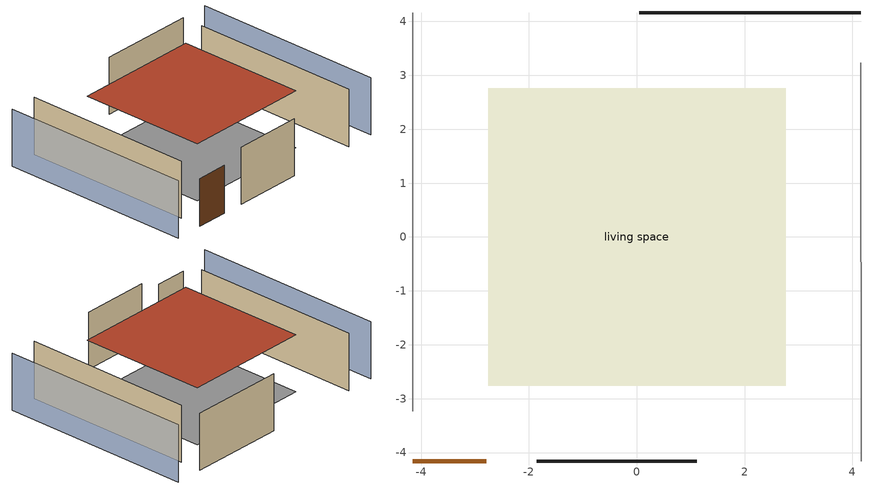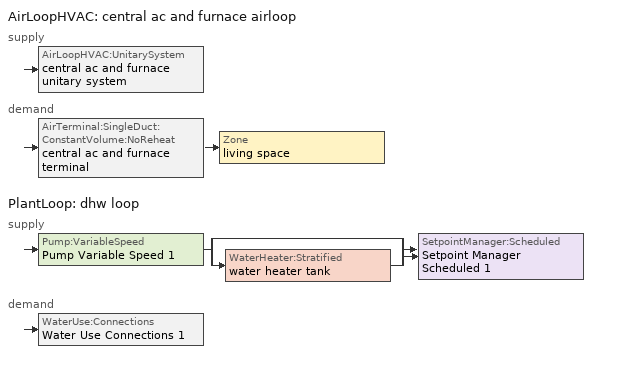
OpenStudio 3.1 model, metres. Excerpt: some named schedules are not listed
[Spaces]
living space
 floor adiabatic (Surface_1 construction): -2.76,-2.76 -2.76,2.76 2.76,2.76 2.76,-2.76 z0
 wall outside (Surface_3 construction): 4.16,4.16 0.05,4.16 z0:2.44
 wall outside (Surface_5 construction): -1.86,-4.16 1.11,-4.16 z0:2.44
 wall outside (AdiabaticWallConstruction): -4.16,-4.16 -2.79,-4.16 z0:2.03
 wall adiabatic (Surface_2 construction): -4.16,4.16 -4.16,-3.23 z0:2.44
 wall adiabatic (Surface_4 construction): 4.16,-4.16 4.16,3.23 z0:2.44
 door (Door): -4.16,-4.16 -2.79,-4.16 z0:2.03
 roof outside (Surface_6 construction): -2.76,2.76 -2.76,-2.76 2.76,-2.76 2.76,2.76 z2.44
shading: -5.38,4.16 -5.38,-4.16 / 5.38,-4.16 5.38,4.16 z0:2.44
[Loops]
AirLoopHVAC 'central ac and furnace airloop'
 supply: AirLoopHVAC:UnitarySystem 'central ac and furnace unitary system'
 demand: AirTerminal:SingleDuct:ConstantVolume:NoReheat 'central ac and furnace terminal' > Zone 'living space'
PlantLoop 'dhw loop'
 supply: Pump:VariableSpeed 'Pump Variable Speed 1' > split
  | bypass
  | WaterHeater:Stratified 'water heater tank'
  join > SetpointManager:Scheduled 'Setpoint Manager Scheduled 1'
 demand: WaterUse:Connections 'Water Use Connections 1'
[Site]
Jack Northrop Fld H_CA_USA: Latitude {deg}=33.92; Longitude {deg}=-118.33; Time Zone {hr}=-8; Elevation {m}=21; Terrain=Suburbs
[ClimateZones]
Climate Zone Institution Name 1=Building America; Climate Zone Document Year 1=0; Climate Zone Value 1=Hot-Dry
[Site:GroundTemperature:Shallow]
15.6849, 15.1465, 15.1033, 15.3589, 16.3846, 17.4055, 18.2906, 18.8513, 18.8989, 18.4429, 17.5804, 16.5908
[Site:GroundTemperature:Deep]
16.823, 16.823, 16.823, 16.823, 16.823, 16.823, 16.823, 16.823, 16.823, 16.823, 16.823, 16.823
[Site:WaterMainsTemperature]
Calculation Method=Schedule; Temperature Schedule=mains temperature schedule
[Building]
Building 1
[Material] Roughness=Rough
Name | Thickness {m} | Conductivity {W/m-K} | Density {kg/m3} | Specific Heat {J/kg-K} | Thermal Absorptance | Solar Absorptance | Visible Absorptance
asphalt or fiberglass shingles | 0.009525 | 0.162714 | 1121.4 | 1465.45 | 0.91 | 0.92 | 0.92
RoofRigidIns | 0.025908 | 0.029427 | 32.04 | 1214.23
RoofSheathing | 0.01905 | 0.115458 | 512.64 | 1214.23
RoofStudAndCavity | 0.2032 | 0.71298 | 78.34581 | 1123.46
Drywall 0.5 in. | 0.0127 | 0.160291 | 801 | 837.4 | 0.9 | 0.5 | 0.1
WallSheathing | 0.0127 | 0.115458 | 512.64 | 1214.23
WallStudAndCavity | 0.1397 | 0.393673 | 139.0536 | 1170.24
wood siding | 0.0254 | 0.102417 | 544.68 | 1172.36 | 0.9 | 0.7 | 0.7
WallStudAndCavity 1 | 0.1397 | 1.23985 | 139.0536 | 1170.24
FloorStudAndCavity | 0.0889 | 1.94183 | 50.32683 | 1063.81
DoorMaterial | 0.04445 | 0.0612267 | 512.64 | 1214.23
wood siding 1 | 0.0254 | 0.102417 | 544.68 | 1172.36 | 0.9 | 0.75 | 0.75
WallRigidIns | 0.512978 | 0.029427 | 32.04 | 1214.23
WallStudAndCavity 2 | 0.0889 | 0.380278 | 52.3479 | 1209.89
WallStudAndCavity 3 | 0.0889 | 0.391764 | 83.0341 | 1211.67
furniture material living space | 0.06096 | 0.115458 | 640.8 | 1214.23 | 0.9 | 0.6 | 0.1
[Construction]
Surface_6 construction: asphalt or fiberglass shingles, RoofRigidIns, RoofSheathing, RoofStudAndCavity, Drywall 0.5 in.
Surface_2 construction; Surface_4 construction: WallSheathing, WallStudAndCavity
Surface_3 construction; Surface_5 construction: wood siding, WallSheathing, WallStudAndCavity 1, Drywall 0.5 in.
Surface_1 construction: FloorStudAndCavity
Door: DoorMaterial
AdiabaticWallConstruction: wood siding 1, WallRigidIns, WallStudAndCavity 2, Drywall 0.5 in.
PartitionWallConstruction: Drywall 0.5 in., WallStudAndCavity 3, Drywall 0.5 in.
furniture construction living space: furniture material living space
[External:File]
External File 1: File=schedules.csv
[ThermalZone]
living space: Volume {m3}=74.3034; Thermostat=living space temperature setpoint; Use Ideal Air Loads=No; Humidistat=dehumidifier humidistat
[Sizing:Zone]
living space: Zone Cooling Design Supply Air Temperature Input Method=SupplyAirTemperature; Zone Cooling Design Supply Air Temperature {C}=14; Zone Cooling Design Supply Air Temperature Difference {deltaC}=11.11; Zone Heating Design Supply Air Temperature Input Method=SupplyAirTemperature; Zone Heating Design Supply Air Temperature {C}=40; Zone Heating Design Supply Air Temperature Difference {deltaC}=11.11; Zone Cooling Design Supply Air Humidity Ratio {kg-H2O/kg-air}=0.0085; Zone Heating Design Supply Air Humidity Ratio {kg-H2O/kg-air}=0.008; Cooling Design Air Flow Method=DesignDay; Heating Design Air Flow Method=DesignDay; Account for Dedicated Outdoor Air System=No; Dedicated Outdoor Air System Control Strategy=NeutralSupplyAir; Dedicated Outdoor Air Low Setpoint Temperature for Design {C}=autosize; Dedicated Outdoor Air High Setpoint Temperature for Design {C}=autosize
[Zone equipment]
living space: central ac and furnace terminal, baseboard, dehumidifier, ideal residual
[Space]
living space: Space Type=Space Type 1; Thermal Zone=living space
[SpaceType]
Space Type 1: Standards Space Type=living space
[ThermostatSetpoint:DualSetpoint]
living space temperature setpoint: Heating Setpoint Temperature Schedule=heating setpoint; Cooling Setpoint Temperature Schedule=cooling setpoint
[EnergyManagementSystem:Sensor]
Name | Output Variable or Output Meter Index Key | Output Variable or Output Meter
cool_season | cooling season schedule | Schedule Value
central_ac_and_furnace_supply_fan_s; central_ac_and_furnace_supply_fan_s_1 | central ac and furnace supply fan | Fan Electricity Energy
central_ac_and_furnace_clg_coil_s | central ac and furnace clg coil | Cooling Coil Electricity Energy
central_ac_and_furnace_htg_coil_s | central ac and furnace htg coil | Heating Coil FuelOilNo2 Energy
central_ac_and_furnace_unitary_system_install_quality_tin_s; water_heater_amb_temp; airflow_tin_s | living space | Zone Mean Air Temperature
central_ac_and_furnace_unitary_system_install_quality_tt_s; airflow_tt_s | living space | Zone Outdoor Air Drybulb Temperature
water_heater_amb_rh | living space | Zone Air Relative Humidity
water_heater_tl | water heater tank | Water Heater Heat Loss Rate
water_heater_sens_cool | water heater coil | Cooling Coil Sensible Cooling Rate
water_heater_lat_cool | water heater coil | Cooling Coil Latent Cooling Rate
water_heater_fan_pwr; water_heater_fan_energy | water heater fan | Fan Electricity Rate
water_heater_tank_energy | water heater tank | Water Heater Electricity Rate
water_heater_coil_energy | water heater coil | Cooling Coil Water Heating Electricity Rate
water_heater_tank_on_cycle_parasitic | water heater tank | Water Heater On Cycle Parasitic Electricity Rate
water_heater_tank_off_cycle_parasitic | water heater tank | Water Heater Off Cycle Parasitic Electricity Rate
water_heater_hpwh_EC_adjustment_energy_consumption | water heater hpwh EC adjustment | Other Equipment Electricity Energy
out_pb_s |  | Site Outdoor Air Barometric Pressure
out_wt_s |  | Site Outdoor Air Humidity Ratio
airflow_win_s | living space | Zone Air Humidity Ratio
site_vw_s |  | Site Wind Speed
central_ac_and_furnace_airloop_Fan_RTF_s | central ac and furnace supply fan | Fan Runtime Fraction
natural_vent_avail_s | natural vent avail schedule | Schedule Value
htg_sp_s | heating setpoint | Schedule Value
clg_sp_s | cooling setpoint | Schedule Value
mech_vent_range_fan_0_sch_s | mech vent range fan 0 schedule | Schedule Value
mech_vent_bath_fan_0_sch_s | mech vent bath fan 0 schedule | Schedule Value
clothes_dryer_exhaust_0_sch_s | clothes_dryer_exhaust | Schedule Value
htg_load_liv |  | Heating:EnergyTransfer:Zone:LIVING SPACE
clg_load_liv |  | Cooling:EnergyTransfer:Zone:LIVING SPACE
htg_load_tot |  | Heating:EnergyTransfer
clg_load_tot |  | Cooling:EnergyTransfer
ss_sol | Surface_5_-_Door_front | Surface Inside Face Solar Radiation Heat Gain Energy
ss_lgt | Surface_5_-_Door_front | Surface Inside Face Lights Radiation Heat Gain Energy
ss_conv | Surface_5_-_Door_front | Surface Inside Face Convection Heat Gain Energy
ss_ig | Surface_5_-_Door_front | Surface Inside Face Internal Gains Radiation Heat Gain Energy
ss_surf | Surface_5_-_Door_front | Surface Inside Face Net Surface Thermal Radiation Heat Gain Energy
s_conv | Surface_1 | Surface Inside Face Convection Heat Gain Energy
s_ig | Surface_1 | Surface Inside Face Internal Gains Radiation Heat Gain Energy
s_sol | Surface_1 | Surface Inside Face Solar Radiation Heat Gain Energy
s_lgt | Surface_1 | Surface Inside Face Lights Radiation Heat Gain Energy
s_surf | Surface_1 | Surface Inside Face Net Surface Thermal Radiation Heat Gain Energy
s_conv_1 | Surface_2 | Surface Inside Face Convection Heat Gain Energy
s_ig_1 | Surface_2 | Surface Inside Face Internal Gains Radiation Heat Gain Energy
s_sol_1 | Surface_2 | Surface Inside Face Solar Radiation Heat Gain Energy
s_lgt_1 | Surface_2 | Surface Inside Face Lights Radiation Heat Gain Energy
s_surf_1 | Surface_2 | Surface Inside Face Net Surface Thermal Radiation Heat Gain Energy
s_conv_2 | Surface_3 | Surface Inside Face Convection Heat Gain Energy
s_ig_2 | Surface_3 | Surface Inside Face Internal Gains Radiation Heat Gain Energy
s_sol_2 | Surface_3 | Surface Inside Face Solar Radiation Heat Gain Energy
s_lgt_2 | Surface_3 | Surface Inside Face Lights Radiation Heat Gain Energy
s_surf_2 | Surface_3 | Surface Inside Face Net Surface Thermal Radiation Heat Gain Energy
s_conv_3 | Surface_4 | Surface Inside Face Convection Heat Gain Energy
s_ig_3 | Surface_4 | Surface Inside Face Internal Gains Radiation Heat Gain Energy
s_sol_3 | Surface_4 | Surface Inside Face Solar Radiation Heat Gain Energy
s_lgt_3 | Surface_4 | Surface Inside Face Lights Radiation Heat Gain Energy
s_surf_3 | Surface_4 | Surface Inside Face Net Surface Thermal Radiation Heat Gain Energy
s_conv_4 | Surface_5 | Surface Inside Face Convection Heat Gain Energy
s_ig_4 | Surface_5 | Surface Inside Face Internal Gains Radiation Heat Gain Energy
s_sol_4 | Surface_5 | Surface Inside Face Solar Radiation Heat Gain Energy
s_lgt_4 | Surface_5 | Surface Inside Face Lights Radiation Heat Gain Energy
s_surf_4 | Surface_5 | Surface Inside Face Net Surface Thermal Radiation Heat Gain Energy
s_conv_5 | Surface_6 | Surface Inside Face Convection Heat Gain Energy
s_ig_5 | Surface_6 | Surface Inside Face Internal Gains Radiation Heat Gain Energy
s_sol_5 | Surface_6 | Surface Inside Face Solar Radiation Heat Gain Energy
s_lgt_5 | Surface_6 | Surface Inside Face Lights Radiation Heat Gain Energy
s_surf_5 | Surface_6 | Surface Inside Face Net Surface Thermal Radiation Heat Gain Energy
im_conv | furniture mass living space living | Surface Inside Face Convection Heat Gain Energy
im_ig | furniture mass living space living | Surface Inside Face Internal Gains Radiation Heat Gain Energy
im_sol | furniture mass living space living | Surface Inside Face Solar Radiation Heat Gain Energy
im_lgt | furniture mass living space living | Surface Inside Face Lights Radiation Heat Gain Energy
im_surf | furniture mass living space living | Surface Inside Face Net Surface Thermal Radiation Heat Gain Energy
im_conv_1 | living space Living Partition | Surface Inside Face Convection Heat Gain Energy
im_ig_1 | living space Living Partition | Surface Inside Face Internal Gains Radiation Heat Gain Energy
im_sol_1 | living space Living Partition | Surface Inside Face Solar Radiation Heat Gain Energy
im_lgt_1 | living space Living Partition | Surface Inside Face Lights Radiation Heat Gain Energy
im_surf_1 | living space Living Partition | Surface Inside Face Net Surface Thermal Radiation Heat Gain Energy
airflow_gain | living space | Zone Infiltration Sensible Heat Gain Energy
airflow_loss | living space | Zone Infiltration Sensible Heat Loss Energy
mv_conv | mech vent bath fan 0 | Electric Equipment Convective Heating Energy
mv_rad | mech vent bath fan 0 | Electric Equipment Radiant Heating Energy
mv_conv_1 | mech vent house fan | Electric Equipment Convective Heating Energy
mv_rad_1 | mech vent house fan | Electric Equipment Radiant Heating Energy
mv_conv_2 | mech vent house fan cfis | Electric Equipment Convective Heating Energy
mv_rad_2 | mech vent house fan cfis | Electric Equipment Radiant Heating Energy
mv_conv_3 | mech vent range fan 0 | Electric Equipment Convective Heating Energy
mv_rad_3 | mech vent range fan 0 | Electric Equipment Radiant Heating Energy
mv_conv_4 | mech vent house fan latent load equip | Other Equipment Convective Heating Energy
mv_rad_4 | mech vent house fan latent load equip | Other Equipment Radiant Heating Energy
mv_conv_5 | mech vent house fan sensible load equip | Other Equipment Convective Heating Energy
mv_rad_5 | mech vent house fan sensible load equip | Other Equipment Radiant Heating Energy
ig_ee_conv | ceiling fan | Electric Equipment Convective Heating Energy
ig_ee_rad | ceiling fan | Electric Equipment Radiant Heating Energy
ig_ee_conv_1 | clothes dryer | Electric Equipment Convective Heating Energy
ig_ee_rad_1 | clothes dryer | Electric Equipment Radiant Heating Energy
ig_ee_conv_2 | clothes washer | Electric Equipment Convective Heating Energy
ig_ee_rad_2 | clothes washer | Electric Equipment Radiant Heating Energy
ig_ee_conv_3 | cooking range | Electric Equipment Convective Heating Energy
ig_ee_rad_3 | cooking range | Electric Equipment Radiant Heating Energy
ig_ee_conv_4 | freezer | Electric Equipment Convective Heating Energy
ig_ee_rad_4 | freezer | Electric Equipment Radiant Heating Energy
ig_ee_conv_5 | fridge | Electric Equipment Convective Heating Energy
ig_ee_rad_5 | fridge | Electric Equipment Radiant Heating Energy
ig_ee_conv_6 | misc electric vehicle charging | Electric Equipment Convective Heating Energy
ig_ee_rad_6 | misc electric vehicle charging | Electric Equipment Radiant Heating Energy
ig_ee_conv_7 | misc hot tub pump | Electric Equipment Convective Heating Energy
ig_ee_rad_7 | misc hot tub pump | Electric Equipment Radiant Heating Energy
ig_ee_conv_8 | misc plug loads | Electric Equipment Convective Heating Energy
ig_ee_rad_8 | misc plug loads | Electric Equipment Radiant Heating Energy
ig_ee_conv_9 | misc tv | Electric Equipment Convective Heating Energy
ig_ee_rad_9 | misc tv | Electric Equipment Radiant Heating Energy
ig_ee_conv_10 | misc well pump | Electric Equipment Convective Heating Energy
ig_ee_rad_10 | misc well pump | Electric Equipment Radiant Heating Energy
ig_ee_conv_11 | whole house fan | Electric Equipment Convective Heating Energy
ig_ee_rad_11 | whole house fan | Electric Equipment Radiant Heating Energy
ig_ge_conv | misc hot tub heater | Gas Equipment Convective Heating Energy
ig_ge_rad | misc hot tub heater | Gas Equipment Radiant Heating Energy
ig_oe_conv | clothes dryer 1 | Other Equipment Convective Heating Energy
ig_oe_rad | clothes dryer 1 | Other Equipment Radiant Heating Energy
ig_oe_conv_1 | cooking range 1 | Other Equipment Convective Heating Energy
ig_oe_rad_1 | cooking range 1 | Other Equipment Radiant Heating Energy
ig_oe_conv_2 | misc fireplace | Other Equipment Convective Heating Energy
ig_oe_rad_2 | misc fireplace | Other Equipment Radiant Heating Energy
ig_oe_conv_3 | misc grill | Other Equipment Convective Heating Energy
ig_oe_rad_3 | misc grill | Other Equipment Radiant Heating Energy
ig_oe_conv_4 | misc lighting | Other Equipment Convective Heating Energy
ig_oe_rad_4 | misc lighting | Other Equipment Radiant Heating Energy
ig_oe_conv_5 | water heater hpwh EC adjustment | Other Equipment Convective Heating Energy
ig_oe_rad_5 | water heater hpwh EC adjustment | Other Equipment Radiant Heating Energy
ig_oe_conv_6 | water heater lat | Other Equipment Convective Heating Energy
ig_oe_rad_6 | water heater lat | Other Equipment Radiant Heating Energy
ig_oe_conv_7 | water heater sens | Other Equipment Convective Heating Energy
ig_oe_rad_7 | water heater sens | Other Equipment Radiant Heating Energy
ig_oe_conv_8 | water latent | Other Equipment Convective Heating Energy
ig_oe_rad_8 | water latent | Other Equipment Radiant Heating Energy
ig_oe_conv_9 | water sensible | Other Equipment Convective Heating Energy
ig_oe_rad_9 | water sensible | Other Equipment Radiant Heating Energy
ig_lgt_conv | interior lighting | Lights Convective Heating Energy
ig_lgt_rad | interior lighting | Lights Radiant Heating Energy
ig_lgt_vis | interior lighting | Lights Visible Radiation Heating Energy
ig_ppl_conv | occupants | People Convective Heating Energy
ig_ppl_rad | occupants | People Radiant Heating Energy
ig_dehumidifier | dehumidifier | Zone Dehumidifier Sensible Heating Energy
[InternalMass:Definition] Design Level Calculation Method=SurfaceArea; Surface Area {m2}=30.4722
Name | Construction
living space Living Partition | PartitionWallConstruction
furniture mass living space living | furniture construction living space
[InternalMass] Space or SpaceType=living space; Multiplier=1
Name | Internal Mass Definition
living space Living Partition | living space Living Partition
furniture mass living space living | furniture mass living space living
[People:Definition]
occupants: Number of People Calculation Method=People; Number of People {people}=1; Fraction Radiant=0.314171; Sensible Heat Fraction=0.56303; Carbon Dioxide Generation Rate {m3/s-W}=0; Enable ASHRAE 55 Comfort Warnings=No; Mean Radiant Temperature Calculation Type=ZoneAveraged
[People]
occupants: People Definition=occupants; Space or SpaceType=living space; Number of People Schedule=occupants; Activity Level Schedule=occupants activity schedule; Multiplier=1
[Coil:Cooling:DX:SingleSpeed]
central ac and furnace clg coil: Availability Schedule=Always On Discrete; Rated Total Cooling Capacity {W}=1969.44; Rated Sensible Heat Ratio=0.740612; Rated COP {W/W}=2.49021; Rated Air Flow Rate {m3/s}=0.104183; Rated Evaporator Fan Power Per Volume Flow Rate {W/(m3/s)}=773.391; Total Cooling Capacity Function of Temperature Curve=Cool-CAP-fT1; Total Cooling Capacity Function of Flow Fraction Curve=Cool-CAP-fFF1; Energy Input Ratio Function of Temperature Curve=Cool-EIR-fT1; Energy Input Ratio Function of Flow Fraction Curve=Cool-EIR-fFF1; Part Load Fraction Correlation Curve=Cool-PLF-fPLR1; Minimum Outdoor Dry-Bulb Temperature for Compressor Operation {C}=-25; Nominal Time for Condensate Removal to Begin {s}=1000; Ratio of Initial Moisture Evaporation Rate and Steady State Latent Capacity=1.5; Maximum Cycling Rate {cycles/hr}=3; Latent Capacity Time Constant {s}=45; Condenser Type=AirCooled; Evaporative Condenser Effectiveness=0; Evaporative Condenser Air Flow Rate {m3/s}=Autosize; Evaporative Condenser Pump Rated Power Consumption {W}=Autosize; Crankcase Heater Capacity {W}=50; Maximum Outdoor Dry-Bulb Temperature for Crankcase Heater Operation {C}=10; Basin Heater Capacity {W/K}=0; Basin Heater Setpoint Temperature {C}=10
[Coil:Heating:Gas]
central ac and furnace htg coil: Availability Schedule=Always On Discrete; Gas Burner Efficiency=0.76; Nominal Capacity {W}=1224.45; Parasitic Electric Load {W}=0; Parasitic Gas Load {W}=0; Fuel Type=FuelOilNo2
[Fan:OnOff] Availability Schedule=Always On Discrete; Motor Efficiency=1; Motor In Airstream Fraction=1
Name | Fan Total Efficiency | Pressure Rise {Pa} | Maximum Flow Rate {m3/s} | Fan Power Ratio Function of Speed Ratio Curve | Fan Efficiency Ratio Function of Speed Ratio Curve
central ac and furnace supply fan | 0.75 | 794.58 | 0.0509703 | Fan On Off Power Curve | Fan On Off Efficiency Curve
water heater fan | 0.663995 | 65 | 0.0854225 | Fan On Off Power Curve 1 | Fan On Off Efficiency Curve 1
[EnergyManagementSystem:Program]
central_ac_and_furnace_supply_fan_disaggregate_program: Set central_ac_and_furnace_supply_fan_clg = 0; If central_ac_and_furnace_clg_coil_s > 0; Set central_ac_and_furnace_supply_fan_clg = central_ac_and_furnace_supply_fan_s; EndIf
central_ac_and_furnace_supply_fan_disaggregate_program_1: Set central_ac_and_furnace_supply_fan_primary_htg = 0; If central_ac_and_furnace_htg_coil_s > 0; Set central_ac_and_furnace_supply_fan_primary_htg = central_ac_and_furnace_supply_fan_s_1; EndIf
central_ac_and_furnace_unitary_system_install_quality_program: Set F_CH = -0.291; Set a1_AF_Qgr_c = 0.718664047; Set a2_AF_Qgr_c = 0.41797409; Set a3_AF_Qgr_c = -0.136638137; Set a1_AF_EIR_c = 1.143487507; Set a2_AF_EIR_c = -0.13943972; Set a3_AF_EIR_c = -0.004047787; Set a1_CH_Qgr_c = -0.946; Set a2_CH_Qgr_c = 0.0493; Set a3_CH_Qgr_c = -0.00118; Set a4_CH_Qgr_c = -1.15; Set a1_CH_P_c = -0.313; Set a2_CH_P_c = 0.0115; Set a3_CH_P_c = 0.00266; Set a4_CH_P_c = -0.116; Set FF_CH_c = 1.239; Set q0_CH = a1_CH_Qgr_c; Set q1_CH = a2_CH_Qgr_c*central_ac_and_furnace_unitary_system_install_quality_tin_s; Set q2_CH = a3_CH_Qgr_c*central_ac_and_furnace_unitary_system_install_quality_tt_s; Set q3_CH = a4_CH_Qgr_c*F_CH; Set Y_CH_Q_c = 1 + ((q0_CH+(q1_CH)+(q2_CH)+(q3_CH))*F_CH); Set q0_AF_CH = a1_AF_Qgr_c; Set q1_AF_CH = a2_AF_Qgr_c*FF_CH_c; Set q2_AF_CH = a3_AF_Qgr_c*FF_CH_c*FF_CH_c; Set p_CH_Q_c = Y_CH_Q_c/(q0_AF_CH+(q1_AF_CH)+(q2_AF_CH)); Set p1_CH = a1_CH_P_c; Set p2_CH = a2_CH_P_c*central_ac_and_furnace_unitary_system_install_quality_tin_s; Set p3_CH = a3_CH_P_c*central_ac_and_furnace_unitary_system_install_quality_tt_s; Set p4_CH = a4_CH_P_c*F_CH; Set Y_CH_COP_c = Y_CH_Q_c/(1 + (p1_CH+(p2_CH)+(p3_CH)+(p4_CH))*F_CH); Set eir0_AF_CH = a1_AF_EIR_c; Set eir1_AF_CH = a2_AF_EIR_c*FF_CH_c; Set eir2_AF_CH = a3_AF_EIR_c*FF_CH_c*FF_CH_c; Set p_CH_COP_c = Y_CH_COP_c*(eir0_AF_CH+(eir1_AF_CH)+(eir2_AF_CH)); Set FF_AF_c = 1.0 + -0.511; Set FF_AF_comb_c = FF_CH_c * FF_AF_c; Set q0_AF_comb = a1_AF_Qgr_c; Set q1_AF_comb = a2_AF_Qgr_c*FF_AF_comb_c; Set q2_AF_comb = a3_AF_Qgr_c*FF_AF_comb_c*FF_AF_comb_c; Set p_AF_Q_c = q0_AF_comb+(q1_AF_comb)+(q2_AF_comb); Set eir0_AF_comb = a1_AF_EIR_c; Set eir1_AF_comb = a2_AF_EIR_c*FF_AF_comb_c; Set eir2_AF_comb = a3_AF_EIR_c*FF_AF_comb_c*FF_AF_comb_c; Set p_AF_COP_c = 1.0/(eir0_AF_comb+(eir1_AF_comb)+(eir2_AF_comb)); Set central_ac_and_furnace_unitary_system_install_quality_cap_clg_act = (p_CH_Q_c * p_AF_Q_c); Set central_ac_and_furnace_unitary_system_install_quality_eir_clg_act = (1.0 / (p_CH_COP_c * p_AF_COP_c))
water_heater_InletAir: Set water_heater_Tamb_act = water_heater_amb_temp; Set water_heater_RHamb_act = 0; Set water_heater_RHamb_act = water_heater_RHamb_act + (water_heater_amb_rh / 100) / 1; Set water_heater_sens_act = 0 - water_heater_sens_cool - (water_heater_tl + water_heater_fan_pwr); Set water_heater_lat_act = 0 - water_heater_lat_cool
water_heater_Control: If (water_heater_amb_temp<5.56) || (water_heater_amb_temp>48.89); Set water_heater_LESchedOverride = 51.67; Else; Set water_heater_LESchedOverride = 0; EndIf
water_heater_hpwh_EC_adj: Set wh_e_cons = water_heater_tank_energy + water_heater_tank_on_cycle_parasitic + water_heater_tank_off_cycle_parasitic + water_heater_coil_energy + water_heater_fan_energy; Set water_heater_hpwh_ec_adj_act = 0.0 * wh_e_cons
natural_vent_program: Set Tin = airflow_tin_s; Set Tout = airflow_tt_s; Set Wout = out_wt_s; Set Pbar = out_pb_s; Set Phiout = (@RhFnTdbWPb Tout Wout Pbar); Set MaxHR = 0.0115; Set MaxRH = 0.7; Set Tnvsp = (htg_sp_s + clg_sp_s) / 2; Set NVavail = natural_vent_avail_s; Set ClgSsnAvail = cool_season; If (Wout < MaxHR) && (Phiout < MaxRH) && (Tin > Tout) && (Tin > Tnvsp) && (ClgSsnAvail > 0); Set WHF_Flow = 0; Set Adj = (Tin-Tnvsp)/(Tin-Tout); Set Adj = (@Min Adj 1); Set Adj = (@Max Adj 0); If (WHF_Flow > 0); Set natural_vent_flow_act = 0; Set whole_house_fan_flow_act = WHF_Flow*Adj; Set WHF_W = 0; Set whole_house_fan_act = WHF_W*Adj; ElseIf (NVavail > 0); Set NVArea = 0.0; Set Cs = 8.963020389461627e-05; Set Cw = 6.158219665777789e-05; Set Tdiff = Tin-Tout; Set dT = (@Abs Tdiff); Set Vwind = site_vw_s; Set SGNV = NVArea*Adj*((((Cs*dT)+(Cw*(Vwind^2)))^0.5)/1000); Set MaxNV = 0.41279669698560006; Set natural_vent_flow_act = (@Min SGNV MaxNV); Set whole_house_fan_flow_act = 0; Set whole_house_fan_act = 0; EndIf; Else; Set natural_vent_flow_act = 0; Set whole_house_fan_flow_act = 0; Set whole_house_fan_act = 0; EndIf
infil_program: Set p_m = 0.14; Set p_s = 0.22; Set s_m = 270; Set s_s = 370; Set z_m = 9.99744; Set z_s = 2.4384; Set f_t = (((s_m/z_m)^p_m)*((z_s/s_s)^p_s)); Set Tdiff = airflow_tin_s-airflow_tt_s; Set dT = @Abs Tdiff; Set c = 0.0807; Set Cs = 0.0652; Set Cw = 0.1484; Set n = 0.65; Set sft = (f_t*0.7000000000000001); Set temp1 = ((c*Cw)*((sft*site_vw_s)^(2*n)))^2; Set Qinf = (((c*Cs*(dT^n))^2)+temp1)^0.5; Set Qinf = (@Max Qinf 0); Set mech_vent_house_fan_sensible_load_equip_act = 0.0; Set mech_vent_house_fan_latent_load_equip_act = 0.0; Set OASupInPb = out_pb_s; Set OASupInTemp = airflow_tt_s; Set OASupInW = out_wt_s; Set OASupRho = (@RhoAirFnPbTdbW OASupInPb OASupInTemp OASupInW); Set OASupCp = (@CpAirFnW OASupInW); Set OASupInEnth = (@HFnTdbW OASupInTemp OASupInW); Set ZoneTemp = airflow_tin_s; Set ZoneW = airflow_win_s; Set ZoneCp = (@CpAirFnW ZoneW); Set ZoneAirEnth = (@HFnTdbW ZoneTemp ZoneW); Set mech_vent_house_fan_cfis_act = 0.0; Set QWHV_cfis_oa = 0.0; Set Qrange = 0; Set Qrange = Qrange + 0.0472 * mech_vent_range_fan_0_sch_s; Set Qbath = 0; Set Qbath = Qbath + 0.0236 * mech_vent_bath_fan_0_sch_s; Set Qdryer = 0; Set Qdryer = Qdryer + 0.0472 * clothes_dryer_exhaust_0_sch_s; Set QWHV_sup = 0.0; Set QWHV_exh = 0.0519; Set QWHV_bal_erv_hrv = 0.0; Set Qexhaust = Qrange + Qbath + Qdryer + QWHV_exh + QWHV_bal_erv_hrv; Set Qsupply = QWHV_sup + QWHV_bal_erv_hrv + QWHV_cfis_oa; Set Qfan = (@Max Qexhaust Qsupply); If Qfan > 0; Set Qavg = ((Qexhaust + Qsupply) / 2.0); If ((@Abs (Qexhaust - Qavg)) / Qavg) <= 0.1; Set phi = 1; Else; Set phi = (Qinf / (Qinf + Qfan)); EndIf; Set Qinf_adj = phi * Qinf; Else; Set Qinf_adj = Qinf; EndIf; Set infil_flow_act = Qinf_adj; Set Qload = Qfan; Set Qload = Qload - 0.0; Set Effectiveness_Sens = 0.0; Set Effectiveness_Lat = 0.0; Set Fan_MFR = Qload * OASupRho; Set FanTotalToLv = Fan_MFR * (OASupInEnth - ZoneAirEnth); Set FanSensToLv = Fan_MFR * ZoneCp * (OASupInTemp - ZoneTemp); Set FanLatToLv = FanTotalToLv - FanSensToLv; Set mech_vent_house_fan_sensible_load_equip_act = mech_vent_house_fan_sensible_load_equip_act + FanSensToLv; Set mech_vent_house_fan_latent_load_equip_act = mech_vent_house_fan_latent_load_equip_act + FanLatToLv
component_loads_program: Set hr_walls = 0; Set hr_walls = hr_walls + s_conv_1 + s_ig_1 + s_sol_1 + s_lgt_1 + s_surf_1; Set hr_walls = hr_walls + s_conv_2 + s_ig_2 + s_sol_2 + s_lgt_2 + s_surf_2; Set hr_walls = hr_walls + s_conv_3 + s_ig_3 + s_sol_3 + s_lgt_3 + s_surf_3; Set hr_walls = hr_walls + s_conv_4 + s_ig_4 + s_sol_4 + s_lgt_4 + s_surf_4; Set hr_rim_joists = 0; Set hr_foundation_walls = 0; Set hr_floors = 0; Set hr_floors = hr_floors + s_conv + s_ig + s_sol + s_lgt + s_surf; Set hr_slabs = 0; Set hr_ceilings = 0; Set hr_roofs = 0; Set hr_roofs = hr_roofs + s_conv_5 + s_ig_5 + s_sol_5 + s_lgt_5 + s_surf_5; Set hr_windows = 0; Set hr_doors = 0; Set hr_doors = hr_doors + ss_sol + ss_lgt + ss_conv + ss_ig + ss_surf; Set hr_skylights = 0; Set hr_internal_mass = 0; Set hr_internal_mass = hr_internal_mass + im_conv + im_ig + im_sol + im_lgt + im_surf; Set hr_internal_mass = hr_internal_mass + im_conv_1 + im_ig_1 + im_sol_1 + im_lgt_1 + im_surf_1; Set hr_intgains = 0; Set hr_intgains = hr_intgains - ig_ee_conv - ig_ee_rad; Set hr_intgains = hr_intgains - ig_ee_conv_1 - ig_ee_rad_1; Set hr_intgains = hr_intgains - ig_ee_conv_2 - ig_ee_rad_2; Set hr_intgains = hr_intgains - ig_ee_conv_3 - ig_ee_rad_3; Set hr_intgains = hr_intgains - ig_ee_conv_4 - ig_ee_rad_4; Set hr_intgains = hr_intgains - ig_ee_conv_5 - ig_ee_rad_5; Set hr_intgains = hr_intgains - ig_ee_conv_6 - ig_ee_rad_6; Set hr_intgains = hr_intgains - ig_ee_conv_7 - ig_ee_rad_7; Set hr_intgains = hr_intgains - ig_ee_conv_8 - ig_ee_rad_8; Set hr_intgains = hr_intgains - ig_ee_conv_9 - ig_ee_rad_9; Set hr_intgains = hr_intgains - ig_ee_conv_10 - ig_ee_rad_10; Set hr_intgains = hr_intgains - ig_ee_conv_11 - ig_ee_rad_11; Set hr_intgains = hr_intgains - ig_ge_conv - ig_ge_rad; Set hr_intgains = hr_intgains - ig_oe_conv - ig_oe_rad; Set hr_intgains = hr_intgains - ig_oe_conv_1 - ig_oe_rad_1; Set hr_intgains = hr_intgains - ig_oe_conv_2 - ig_oe_rad_2; Set hr_intgains = hr_intgains - ig_oe_conv_3 - ig_oe_rad_3; Set hr_intgains = hr_intgains - ig_oe_conv_4 - ig_oe_rad_4; Set hr_intgains = hr_intgains - ig_oe_conv_5 - ig_oe_rad_5; Set hr_intgains = hr_intgains - ig_oe_conv_6 - ig_oe_rad_6; Set hr_intgains = hr_intgains - ig_oe_conv_7 - ig_oe_rad_7; Set hr_intgains = hr_intgains - ig_oe_conv_8 - ig_oe_rad_8; Set hr_intgains = hr_intgains - ig_oe_conv_9 - ig_oe_rad_9; Set hr_intgains = hr_intgains - ig_lgt_conv - ig_lgt_rad - ig_lgt_vis; Set hr_intgains = hr_intgains - ig_ppl_conv - ig_ppl_rad; Set hr_intgains = hr_intgains - ig_dehumidifier; Set hr_airflow_rate = infil_flow_act + natural_vent_flow_act + whole_house_fan_flow_act; If hr_airflow_rate > 0; Set hr_infil = (airflow_loss - airflow_gain) * infil_flow_act / hr_airflow_rate; Set hr_natvent = (airflow_loss - airflow_gain) * natural_vent_flow_act / hr_airflow_rate; Set hr_whf = (airflow_loss - airflow_gain) * whole_house_fan_flow_act / hr_airflow_rate; Else; Set hr_infil = 0; Set hr_natvent = 0; Set hr_whf = 0; Set hr_mechvent = 0; EndIf; Set hr_mechvent = 0; Set hr_mechvent = hr_mechvent - mv_conv; Set hr_mechvent = hr_mechvent - mv_rad; Set hr_mechvent = hr_mechvent - mv_conv_1; Set hr_mechvent = hr_mechvent - mv_rad_1; Set hr_mechvent = hr_mechvent - mv_conv_2; Set hr_mechvent = hr_mechvent - mv_rad_2; Set hr_mechvent = hr_mechvent - mv_conv_3; Set hr_mechvent = hr_mechvent - mv_rad_3; Set hr_mechvent = hr_mechvent - mv_conv_4; Set hr_mechvent = hr_mechvent - mv_rad_4; Set hr_mechvent = hr_mechvent - mv_conv_5; Set hr_mechvent = hr_mechvent - mv_rad_5; Set hr_ducts = 0; Set htg_mode = 0; Set clg_mode = 0; If (htg_load_liv > 0); Set htg_mode = 1; ElseIf (clg_load_liv > 0); Set clg_mode = 1; ElseIf (cool_season > 0); Set clg_mode = 1; Else; Set htg_mode = 1; EndIf; Set loads_htg_walls = hr_walls * htg_mode; Set loads_htg_rim_joists = hr_rim_joists * htg_mode; Set loads_htg_foundation_walls = hr_foundation_walls * htg_mode; Set loads_htg_floors = hr_floors * htg_mode; Set loads_htg_slabs = hr_slabs * htg_mode; Set loads_htg_ceilings = hr_ceilings * htg_mode; Set loads_htg_roofs = hr_roofs * htg_mode; Set loads_htg_windows = hr_windows * htg_mode; Set loads_htg_doors = hr_doors * htg_mode; Set loads_htg_skylights = hr_skylights * htg_mode; Set loads_htg_internal_mass = hr_internal_mass * htg_mode; Set loads_htg_intgains = hr_intgains * htg_mode; Set loads_htg_infil = hr_infil * htg_mode; Set loads_htg_mechvent = hr_mechvent * htg_mode; Set loads_htg_natvent = hr_natvent * htg_mode; Set loads_htg_whf = hr_whf * htg_mode; Set loads_htg_ducts = hr_ducts * htg_mode; Set loads_clg_walls = -hr_walls * clg_mode; Set loads_clg_rim_joists = -hr_rim_joists * clg_mode; Set loads_clg_foundation_walls = -hr_foundation_walls * clg_mode; Set loads_clg_floors = -hr_floors * clg_mode; Set loads_clg_slabs = -hr_slabs * clg_mode; Set loads_clg_ceilings = -hr_ceilings * clg_mode; Set loads_clg_roofs = -hr_roofs * clg_mode; Set loads_clg_windows = -hr_windows * clg_mode; Set loads_clg_doors = -hr_doors * clg_mode; Set loads_clg_skylights = -hr_skylights * clg_mode; Set loads_clg_internal_mass = -hr_internal_mass * clg_mode; Set loads_clg_intgains = -hr_intgains * clg_mode; Set loads_clg_infil = -hr_infil * clg_mode; Set loads_clg_mechvent = -hr_mechvent * clg_mode; Set loads_clg_natvent = -hr_natvent * clg_mode; Set loads_clg_whf = -hr_whf * clg_mode; Set loads_clg_ducts = -hr_ducts * clg_mode; Set loads_htg_tot = 0; Set loads_clg_tot = 0; If htg_load_liv > 0; Set loads_htg_tot = htg_load_tot - clg_load_tot - ig_dehumidifier; ElseIf clg_load_liv > 0; Set loads_clg_tot = clg_load_tot - htg_load_tot + ig_dehumidifier; EndIf
[EnergyManagementSystem:ProgramCallingManager]
central ac and furnace supply fan disaggregate program calling manager: EndOfSystemTimestepBeforeHVACReporting; central_ac_and_furnace_supply_fan_disaggregate_program
central ac and furnace supply fan disaggregate program calling manager 1: EndOfSystemTimestepBeforeHVACReporting; central_ac_and_furnace_supply_fan_disaggregate_program_1
central ac and furnace unitary system install quality program manager: BeginTimestepBeforePredictor; central_ac_and_furnace_unitary_system_install_quality_program
water heater ProgramManager: InsideHVACSystemIterationLoop; water_heater_Control; water_heater_InletAir
water heater hpwh EC_adj ProgramManager: EndOfSystemTimestepBeforeHVACReporting; water_heater_hpwh_EC_adj
natural_vent_program calling manager: BeginTimestepBeforePredictor; natural_vent_program
infil_program calling manager: BeginTimestepBeforePredictor; infil_program
component_loads_program calling manager: EndOfZoneTimestepAfterZoneReporting; component_loads_program
[EnergyManagementSystem:OutputVariable] Type of Data in Variable=Summed; Update Frequency=SystemTimestep; Units=J
Name | EMS Variable | EMS Program or Subroutine
central ac and furnace supply fan clg disaggregate | central_ac_and_furnace_supply_fan_clg | central_ac_and_furnace_supply_fan_disaggregate_program
central ac and furnace supply fan htg primary disaggregate | central_ac_and_furnace_supply_fan_primary_htg | central_ac_and_furnace_supply_fan_disaggregate_program_1
water heater hpwh EC adjustment outvar | water_heater_hpwh_EC_adjustment_energy_consumption | water_heater_hpwh_EC_adj
[AirLoopHVAC:UnitarySystem]
central ac and furnace unitary system: Control Type=Load; Controlling Zone or Thermostat Location=living space; Dehumidification Control Type=None; Availability Schedule=Always On Discrete; Supply Fan=central ac and furnace supply fan; Fan Placement=BlowThrough; Supply Air Fan Operating Mode Schedule=Always Off Discrete; Heating Coil=central ac and furnace htg coil; DX Heating Coil Sizing Ratio=1; Cooling Coil=central ac and furnace clg coil; Use DOAS DX Cooling Coil=No; DOAS DX Cooling Coil Leaving Minimum Air Temperature {C}=2; Latent Load Control=SensibleOnlyLoadControl; Supply Air Flow Rate Method During Cooling Operation=SupplyAirFlowRate; Supply Air Flow Rate During Cooling Operation {m3/s}=0.0509703; Supply Air Flow Rate Method During Heating Operation=SupplyAirFlowRate; Supply Air Flow Rate During Heating Operation {m3/s}=0.0136865; Supply Air Flow Rate When No Cooling or Heating is Required {m3/s}=0; Maximum Supply Air Temperature {C}=48.8889; Maximum Outdoor Dry-Bulb Temperature for Supplemental Heater Operation {C}=21; Maximum Cycling Rate {cycles/hr}=2.5; Heat Pump Time Constant {s}=60; Fraction of On-Cycle Power Use=0.01; Heat Pump Fan Delay Time {s}=60; Ancilliary On-Cycle Electric Power {W}=0; Ancilliary Off-Cycle Electric Power {W}=0
[AirLoopHVAC]
central ac and furnace airloop: Availability Schedule=Always On Discrete; Design Supply Air Flow Rate {m3/s}=0.0509703; Design Return Air Flow Fraction of Supply Air Flow=1
[Sizing:System]
central ac and furnace airloop: Type of Load to Size On=Sensible; Design Outdoor Air Flow Rate {m3/s}=Autosize; Central Heating Maximum System Air Flow Ratio=0.3; Preheat Design Temperature {C}=7; Preheat Design Humidity Ratio {kg-H2O/kg-Air}=0.008; Precool Design Temperature {C}=12.8; Precool Design Humidity Ratio {kg-H2O/kg-Air}=0.008; Central Cooling Design Supply Air Temperature {C}=12.8; Central Heating Design Supply Air Temperature {C}=16.7; Sizing Option=NonCoincident; 100% Outdoor Air in Cooling=Yes; 100% Outdoor Air in Heating=Yes; Central Cooling Design Supply Air Humidity Ratio {kg-H2O/kg-Air}=0.0085; Central Heating Design Supply Air Humidity Ratio {kg-H2O/kg-Air}=0.008; Cooling Design Air Flow Method=DesignDay; Cooling Design Air Flow Rate {m3/s}=0; Heating Design Air Flow Method=DesignDay; Heating Design Air Flow Rate {m3/s}=0; System Outdoor Air Method=ZoneSum; Zone Maximum Outdoor Air Fraction=1; Cooling Supply Air Flow Rate Per Floor Area {m3/s-m2}=0.00996765; Cooling Fraction of Autosized Cooling Supply Air Flow Rate=1; Cooling Supply Air Flow Rate Per Unit Cooling Capacity {m3/s-W}=3.94755e-05; Heating Supply Air Flow Rate Per Floor Area {m3/s-m2}=0.00996765; Heating Fraction of Autosized Heating Supply Air Flow Rate=1; Heating Fraction of Autosized Cooling Supply Air Flow Rate=1; Heating Supply Air Flow Rate Per Unit Heating Capacity {m3/s-W}=3.15882e-05; Cooling Design Capacity Method=CoolingDesignCapacity; Cooling Design Capacity {W}=autosize; Cooling Design Capacity Per Floor Area {W/m2}=234.7; Fraction of Autosized Cooling Design Capacity=1; Heating Design Capacity Method=HeatingDesignCapacity; Heating Design Capacity {W}=autosize; Heating Design Capacity Per Floor Area {W/m2}=157; Fraction of Autosized Heating Design Capacity=1; Central Cooling Capacity Control Method=OnOff
[AirTerminal:SingleDuct:ConstantVolume:NoReheat]
central ac and furnace terminal: Availability Schedule=Always On Discrete; Maximum Air Flow Rate {m3/s}=0.0509703
[EnergyManagementSystem:Actuator]
Name | Actuated Component | Actuated Component Type | Actuated Component Control Type
central_ac_and_furnace_unitary_system_install_quality_cap_clg_act | Cool-CAP-fFF1 | Curve | Curve Result
central_ac_and_furnace_unitary_system_install_quality_eir_clg_act | Cool-EIR-fFF1 | Curve | Curve Result
water_heater_Tamb_act | water heater Tamb act | Schedule:Constant | Schedule Value
water_heater_RHamb_act | water heater RHamb act | Schedule:Constant | Schedule Value
water_heater_sens_act | water heater sens | OtherEquipment | Power Level
water_heater_lat_act | water heater lat | OtherEquipment | Power Level
water_heater_LESchedOverride | water heater BottomElementSetpoint | Schedule:Constant | Schedule Value
water_heater_hpwh_ec_adj_act | water heater hpwh EC adjustment | OtherEquipment | Power Level
natural_vent_flow_act | natural vent flow | Zone Infiltration | Air Exchange Flow Rate
whole_house_fan_flow_act | whole house fan flow | Zone Infiltration | Air Exchange Flow Rate
whole_house_fan_act | whole house fan | ElectricEquipment | Electricity Rate
mech_vent_house_fan_cfis_act | mech vent house fan cfis | ElectricEquipment | Electricity Rate
infil_flow_act | infil flow | Zone Infiltration | Air Exchange Flow Rate
mech_vent_house_fan_sensible_load_equip_act | mech vent house fan sensible load equip | OtherEquipment | Power Level
mech_vent_house_fan_latent_load_equip_act | mech vent house fan latent load equip | OtherEquipment | Power Level
[ZoneHVAC:Baseboard:Convective:Electric]
baseboard: Availability Schedule=Always On Discrete; Nominal Capacity {W}=408.248; Efficiency=1
[ZoneControl:Humidistat]
dehumidifier humidistat: Humidifying Relative Humidity Setpoint Schedule=rh setpoint; Dehumidifying Relative Humidity Setpoint Schedule=rh setpoint
[ZoneHVAC:Dehumidifier:DX]
dehumidifier: Availability Schedule=Always On Discrete; Rated Water Removal {L/day}=30.7565; Rated Energy Factor {L/kWh}=1.8; Rated Air Flow Rate {m3/s}=0.0843606; Water Removal Curve=DXDH-WaterRemove-Cap-fT; Energy Factor Curve=DXDH-EnergyFactor-fT; Part Load Fraction Correlation Curve=DXDH-PLF-fPLR; Minimum Dry-Bulb Temperature for Dehumidifier Operation {C}=10; Maximum Dry-Bulb Temperature for Dehumidifier Operation {C}=40; Off-Cycle Parasitic Electric Load {W}=0
[ZoneHVAC:IdealLoadsAirSystem]
ideal residual: Maximum Heating Supply Air Temperature {C}=50; Minimum Cooling Supply Air Temperature {C}=10; Maximum Heating Supply Air Humidity Ratio {kg-H2O/kg-air}=0.015; Minimum Cooling Supply Air Humidity Ratio {kg-H2O/kg-air}=0.01; Heating Limit=NoLimit; Cooling Limit=NoLimit; Dehumidification Control Type=None; Humidification Control Type=None
[ElectricEquipment:Definition] Design Level Calculation Method=EquipmentLevel
Name | Design Level {W} | Fraction Latent | Fraction Radiant | Fraction Lost
ceiling fan | 63.7545 | 0 | 0.558 | 0
clothes washer | 13222.9 | 0.03 | 0.162 | 0.7
clothes dryer | 1993.39 | 0.0164787 | 0.0801128 | 0.85
fridge | 36.4967 | 0 | 0.6 | 0
freezer | 47.92 | 0 | 0.6 | 0
cooking range | 1257.23 | 0.161847 | 0.382892 | 0.2
misc tv | 46.9568 | 0 | 0.6 | 0
misc plug loads | 12.2969 | 0.021 | 0.558 | 0.049
misc well pump | 13.8377 | 0 | 0 | 1
misc electric vehicle charging | 211.416 | 0 | 0 | 1
misc hot tub pump | 405.359 | 0 | 0 | 1
whole house fan | 0 | 0 | 0 | 1
mech vent range fan 0; mech vent house fan | 30 | 0 | 0 | 1
mech vent bath fan 0 | 15 | 0 | 0 | 1
mech vent house fan cfis | 0 | 0 | 0 | 0
[ElectricEquipment] Space or SpaceType=living space
Name | Electric Equipment Definition | Schedule
ceiling fan | ceiling fan | ceiling_fan
clothes washer | clothes washer | clothes_washer_power
clothes dryer | clothes dryer | clothes_dryer
fridge | fridge | refrigerator
freezer | freezer | freezer
cooking range | cooking range | cooking_range
misc tv | misc tv | plug_loads_tv
misc plug loads | misc plug loads | plug_loads_other
misc well pump | misc well pump | plug_loads_well_pump
misc electric vehicle charging | misc electric vehicle charging | plug_loads_vehicle
misc hot tub pump | misc hot tub pump | hot_tub_pump
whole house fan | whole house fan | Always On Discrete
mech vent range fan 0 | mech vent range fan 0 | mech vent range fan 0 schedule
mech vent bath fan 0 | mech vent bath fan 0 | mech vent bath fan 0 schedule
mech vent house fan | mech vent house fan | Always On Discrete
mech vent house fan cfis | mech vent house fan cfis | Always On Discrete
[PlantLoop]
dhw loop: Glycol Concentration=0; Maximum Loop Flow Rate {m3/s}=0.01; Plant Loop Volume {m3}=0.003; Load Distribution Scheme=Optimal
[Sizing:Plant]
dhw loop: Loop Type=Heating; Design Loop Exit Temperature {C}=51.6667; Loop Design Temperature Difference {deltaC}=5.55556; Sizing Option=NonCoincident; Zone Timesteps in Averaging Window=1; Coincident Sizing Factor Mode=None
[Pump:VariableSpeed]
Pump Variable Speed 1: Rated Flow Rate {m3/s}=0.01; Rated Pump Head {Pa}=1; Rated Power Consumption {W}=0; Motor Efficiency=1; Fraction of Motor Inefficiencies to Fluid Stream=0; Coefficient 1 of the Part Load Performance Curve=0; Coefficient 2 of the Part Load Performance Curve=1; Coefficient 3 of the Part Load Performance Curve=0; Coefficient 4 of the Part Load Performance Curve=0; Pump Control Type=Intermittent; Skin Loss Radiative Fraction=0.5; Design Power Sizing Method=PowerPerFlowPerPressure; Design Electric Power per Unit Flow Rate {W/(m3/s)}=348701.1; Design Shaft Power per Unit Flow Rate per Unit Head {W-s/m3-Pa}=1.28205; Design Minimum Flow Rate Fraction=0
[SetpointManager:Scheduled]
Setpoint Manager Scheduled 1: Control Variable=Temperature; Schedule=dhw temp
[WaterHeater:HeatPump:WrappedCondenser]
water heater hpwh: Availability Schedule=Always On Discrete; Compressor Setpoint Temperature Schedule=water heater WaterHeaterHPSchedule; Dead Band Temperature Difference {deltaC}=3.89; Condenser Bottom Location {m}=0.01; Condenser Top Location {m}=0.865313; Evaporator Air Flow Rate {m3/s}=0.0854225; Inlet Air Configuration=Schedule; Inlet Air Temperature Schedule=water heater Tamb act; Inlet Air Humidity Schedule=water heater RHamb act; Tank=water heater tank; DX Coil=water heater coil; Minimum Inlet Air Temperature for Compressor Operation {C}=5.55556; Maximum Inlet Air Temperature for Compressor Operation {C}=48.8889; Compressor Location=Schedule; Compressor Ambient Temperature Schedule=water heater Tamb act; Fan=water heater fan; Fan Placement=DrawThrough; On Cycle Parasitic Electric Load {W}=0; Off Cycle Parasitic Electric Load {W}=0; Parasitic Heat Rejection Location=Outdoors; Tank Element Control Logic=MutuallyExclusive; Control Sensor 1 Height In Stratified Tank {m}=1.26469; Control Sensor 1 Weight=0.75; Control Sensor 2 Height In Stratified Tank {m}=0.465938
[Coil:WaterHeating:AirToWaterHeatPump:Wrapped]
water heater coil: Rated Heating Capacity {W}=1409.92; Rated COP {W/W}=2.81984; Rated Sensible Heat Ratio=0.88; Rated Evaporator Inlet Air Dry-Bulb Temperature {C}=19.7222; Rated Evaporator Inlet Air Wet-Bulb Temperature {C}=13.5639; Rated Condenser Water Temperature {C}=48.89; Rated Evaporator Air Flow Rate {m3/s}=0.0854225; Evaporator Fan Power Included in Rated COP=Yes; Crankcase Heater Capacity {W}=0; Maximum Ambient Temperature for Crankcase Heater Operation {C}=0; Evaporator Air Temperature Type for Curve Objects=WetBulbTemperature; Heating Capacity Function of Temperature Curve=HPWH-Cap-fT; Heating Capacity Function of Air Flow Fraction Curve=HPWH-Htg-Cap-FF; Heating COP Function of Temperature Curve=HPWH-COP-fT; Heating COP Function of Air Flow Fraction Curve=HPWH-Htg-COP-FF; Part Load Fraction Correlation Curve=HPWH-COP-fPLR
[WaterHeater:Stratified]
water heater tank: Tank Volume {m3}=0.27255; Tank Height {m}=1.5975; Tank Shape=VerticalCylinder; Maximum Temperature Limit {C}=90; Heater Priority Control=MasterSlave; Heater 1 Setpoint Temperature Schedule=water heater TopElementSetpoint; Heater 1 Deadband Temperature Difference {deltaC}=18.5; Heater 1 Capacity {W}=4500; Heater 1 Height {m}=1.13156; Heater 2 Setpoint Temperature Schedule=water heater BottomElementSetpoint; Heater 2 Deadband Temperature Difference {deltaC}=3.89; Heater 2 Capacity {W}=4500; Heater 2 Height {m}=0.332813; Heater Fuel Type=Electricity; Heater Thermal Efficiency=1; Off Cycle Parasitic Fuel Consumption Rate {W}=3; Off Cycle Parasitic Fuel Type=Electricity; Off Cycle Parasitic Heat Fraction to Tank=0; Off Cycle Parasitic Height {m}=0; On Cycle Parasitic Fuel Consumption Rate {W}=3; On Cycle Parasitic Fuel Type=Electricity; On Cycle Parasitic Heat Fraction to Tank=0; On Cycle Parasitic Height {m}=0; Ambient Temperature Indicator=Schedule; Ambient Temperature Schedule=water heater Tamb act; Uniform Skin Loss Coefficient per Unit Area to Ambient Temperature {W/m2-K}=0.92499; Skin Loss Fraction to Zone=1; Off Cycle Flue Loss Coefficient to Ambient Temperature {W/K}=0; Off Cycle Flue Loss Fraction to Zone=1; Use Side Effectiveness=1; Use Side Inlet Height {m}=0; Use Side Outlet Height {m}=autocalculate; Source Side Effectiveness=1; Source Side Inlet Height {m}=0; Source Side Outlet Height {m}=0; Inlet Mode=Fixed; Use Side Design Flow Rate {m3/s}=0.00453494; Source Side Design Flow Rate {m3/s}=0; Indirect Water Heating Recovery Time {hr}=1.5; Number of Nodes=6; Additional Destratification Conductivity {W/m-K}=0; Node 1 Additional Loss Coefficient {W/m2-K}=0; Node 2 Additional Loss Coefficient {W/m2-K}=0; Node 3 Additional Loss Coefficient {W/m2-K}=0; Node 4 Additional Loss Coefficient {W/m2-K}=0; Node 5 Additional Loss Coefficient {W/m2-K}=0; Node 6 Additional Loss Coefficient {W/m2-K}=0; Node 7 Additional Loss Coefficient {W/m2-K}=0; Node 8 Additional Loss Coefficient {W/m2-K}=0; Node 9 Additional Loss Coefficient {W/m2-K}=0; Node 10 Additional Loss Coefficient {W/m2-K}=0; Node 11 Additional Loss Coefficient {W/m2-K}=0; Node 12 Additional Loss Coefficient {W/m2-K}=0
[OtherEquipment:Definition] Design Level Calculation Method=EquipmentLevel
Name | Design Level {W} | Fraction Latent | Fraction Radiant | Fraction Lost
water heater sens; mech vent house fan sensible load equip | 0 | 0 | 0 | 0
water heater lat; mech vent house fan latent load equip | 0 | 1 | 0 | 0
water heater hpwh EC adjustment | 0.01 | 0 | 0 | 1
clothes dryer 2 | 26482.4 | 0.0164787 | 0.0801128 | 0.85
cooking range 2 | 36845.7 | 0.161847 | 0.382892 | 0.2
water sensible | -3458.97 | 0 | 0.6 | 0
water latent | 3509.71 | 1 | 0 | 0
misc grill | 12.2921 | 0 | 0 | 1
misc lighting | 1.82016 | 0 | 0 | 1
misc fireplace | 15.3276 | 0.1 | 0.3 | 0.4
[OtherEquipment] Space or SpaceType=living space
Name | Other Equipment Definition | Schedule | Fuel Type
water heater sens | water heater sens | Always On Discrete
water heater lat | water heater lat | Always On Discrete
water heater hpwh EC adjustment | water heater hpwh EC adjustment | Always On Discrete | Electricity
clothes dryer 1 | clothes dryer 2 | clothes_dryer | NaturalGas
cooking range 1 | cooking range 2 | cooking_range | NaturalGas
water sensible | water sensible | fixtures | None
water latent | water latent | fixtures | None
misc grill | misc grill | fuel_loads_grill | NaturalGas
misc lighting | misc lighting | fuel_loads_lighting | NaturalGas
misc fireplace | misc fireplace | fuel_loads_fireplace | NaturalGas
mech vent house fan sensible load equip | mech vent house fan sensible load equip | Always On Discrete | None
mech vent house fan latent load equip | mech vent house fan latent load equip | Always On Discrete | None
[WaterUse:Connections]
Water Use Connections 1: Water Use Equipment Name 1=dhw fixtures; Water Use Equipment Name 2=dhw distribution waste; Water Use Equipment Name 3=clothes washer
[WaterUse:Equipment:Definition]
Name | Peak Flow Rate {m3/s} | Target Temperature Schedule
dhw fixtures | 0.000209975 | Schedule Constant 1
dhw distribution waste | 8.01235e-05 | Schedule Constant 1
clothes washer | 0.000233589 | water heater WaterHeaterHPSchedule
[WaterUse:Equipment]
Name | Water Use Equipment Definition | Flow Rate Fraction Schedule
dhw fixtures | dhw fixtures | fixtures
dhw distribution waste | dhw distribution waste | fixtures
clothes washer | clothes washer | clothes_washer
[Lights:Definition]
interior lighting: Design Level Calculation Method=LightingLevel; Lighting Level {W}=382.434; Fraction Radiant=0.6; Fraction Visible=0.2; Return Air Fraction=0
[Lights]
interior lighting: Lights Definition=interior lighting; Space or SpaceType=living space; Schedule=lighting_interior; Fraction Replaceable=1
[Exterior:Lights:Definition]
exterior lighting: Design Level {W}=14.8717
[Exterior:Lights]
exterior lighting: Exterior Lights Definition=exterior lighting; Schedule=lighting_exterior
[GasEquipment:Definition]
misc hot tub heater: Design Level Calculation Method=EquipmentLevel; Design Level {W}=895.818; Fraction Latent=0; Fraction Radiant=0; Fraction Lost=1
[GasEquipment]
misc hot tub heater: Gas Equipment Definition=misc hot tub heater; Space or SpaceType=living space; Schedule=hot_tub_heater
[EnergyManagementSystem:InternalVariable]
central_ac_and_furnace_airloop_max_sup_fan_mfr: Internal Data Index Key=central ac and furnace supply fan; Internal Data Type=Fan Maximum Mass Flow Rate
[SpaceInfiltration:DesignFlowRate] Space or SpaceType=living space; Schedule=Always On Discrete; Design Flow Rate Calculation Method=Flow/Space; Design Flow Rate {m3/s}=0
natural vent flow; whole house fan flow; infil flow
[Schedule:Ruleset]
Name | Default Day Schedule
heating setpoint | Schedule Day 3
cooling setpoint | Schedule Day 4
cooling season schedule | Schedule Day 5
natural vent avail schedule | Schedule Day 16
mech vent range fan 0 schedule | Schedule Day 17
mech vent bath fan 0 schedule | Schedule Day 18
[Schedule:Day]
Schedule Day 3; Schedule Day 4; Schedule Day 5; cooling season schedule allday1; cooling season schedule allday11; Schedule Day 16; Schedule Day 17; Schedule Day 18: 24, 0, 0
heating setpoint allday1; cooling setpoint allday1: 24, 0, 15.5556
cooling season schedule allday5; natural vent avail schedule day: 24, 0, 1
mech vent range fan 0 schedule allday1: 17, 0, 0, 18, 0, 1, 24, 0, 0
mech vent bath fan 0 schedule allday1: 1, 0, 1, 24, 0, 0
[Schedule:Rule] Apply Sunday=Yes; Apply Monday=Yes; Apply Tuesday=Yes; Apply Wednesday=Yes; Apply Thursday=Yes; Apply Friday=Yes; Apply Saturday=Yes; Date Specification Type=DateRange; Start Day=1
Name | Schedule Ruleset | Rule Order | Day Schedule | Start Month | End Month | End Day
heating setpoint allday ruleset1 | heating setpoint | 0 | heating setpoint allday1 | 1 | 12 | 31
cooling setpoint allday ruleset1 | cooling setpoint | 0 | cooling setpoint allday1 | 1 | 12 | 31
cooling season schedule allday ruleset1 | cooling season schedule | 2 | cooling season schedule allday1 | 1 | 4 | 30
cooling season schedule allday ruleset5 | cooling season schedule | 1 | cooling season schedule allday5 | 5 | 10 | 31
cooling season schedule allday ruleset11 | cooling season schedule | 0 | cooling season schedule allday11 | 11 | 12 | 31
natural vent avail schedule rule | natural vent avail schedule | 0 | natural vent avail schedule day | 1 | 12 | 31
mech vent range fan 0 schedule allday ruleset1 | mech vent range fan 0 schedule | 0 | mech vent range fan 0 schedule allday1 | 1 | 12 | 31
mech vent bath fan 0 schedule allday ruleset1 | mech vent bath fan 0 schedule | 0 | mech vent bath fan 0 schedule allday1 | 1 | 12 | 31
[Schedule:File] External File=External File 1; Rows to Skip at Top=1; Number of Hours of Data=8760; Minutes per Item=60
Name | Column Number
occupants | 1
ceiling_fan | 20
clothes_washer_power | 13
clothes_dryer | 14
refrigerator | 7
freezer | 9
cooking_range | 6
fixtures | 19
clothes_washer | 12
plug_loads_tv | 22
plug_loads_other | 21
plug_loads_well_pump | 24
plug_loads_vehicle | 23
fuel_loads_grill | 25
fuel_loads_lighting | 26
fuel_loads_fireplace | 27
lighting_interior | 2
lighting_exterior | 3
hot_tub_heater | 31
hot_tub_pump | 30
clothes_dryer_exhaust | 15
[Schedule:Constant]
Name | Value
occupants activity schedule | 117.228
Always On Discrete | 1
Always Off Discrete | 0
rh setpoint | 50
dhw temp | 51.6667
water heater Tamb act | 23
water heater RHamb act | 0.5
water heater BottomElementSetpoint | -60
water heater TopElementSetpoint | 42.6699
water heater WaterHeaterHPSchedule | 51.67
Schedule Constant 1 | 40.5556
[Curve:Biquadratic]
Name | Coefficient1 Constant | Coefficient2 x | Coefficient3 x**2 | Coefficient4 y | Coefficient5 y**2 | Coefficient6 x*y | Minimum Value of x | Maximum Value of x | Minimum Value of y | Maximum Value of y
Cool-CAP-fT1 | 1.55736 | -0.0744482 | 0.0030986 | 0.00145958 | -4.1148e-05 | -0.000426714 | 13.88 | 23.88 | 18.33 | 51.66
Cool-EIR-fT1 | -0.350448 | 0.11681 | -0.00339951 | -0.00122609 | 0.000600809 | -0.000466884 | 13.88 | 23.88 | 18.33 | 51.66
DXDH-WaterRemove-Cap-fT | -1.16253 | 0.0227147 | -0.000113208 | 0.0211105 | -6.93034e-05 | 0.000378843 | -100 | 100 | -100 | 100
DXDH-EnergyFactor-fT | -1.90215 | 0.0634666 | -0.000622839 | 0.0395404 | -0.000125637 | -0.000176722 | -100 | 100 | -100 | 100
HPWH-Cap-fT | 0.563 | 0.0437 | 3.9e-05 | 0.0055 | -0.000148 | -0.000145 | 0 | 100 | 0 | 100
HPWH-COP-fT | 1.1332 | 0.063 | -9.79e-05 | -0.00972 | -2.14e-05 | -0.000686 | 0 | 100 | 0 | 100
[Curve:Quadratic] Minimum Value of x=0
Name | Coefficient1 Constant | Coefficient2 x | Coefficient3 x**2 | Maximum Value of x | Minimum Curve Output | Maximum Curve Output
Cool-PLF-fPLR1 | 0.8 | 0.2 | 0 | 1 | 0.7 | 1
Cool-CAP-fFF1 | 0.718664 | 0.417974 | -0.136638 | 2 | 0 | 2
Cool-EIR-fFF1 | 1.14349 | -0.13944 | -0.00404779 | 2 | 0 | 2
DXDH-PLF-fPLR | 0.9 | 0.1 | 0 | 1 | 0.7 | 1
[Curve:Exponent] Coefficient1 Constant=1; Coefficient2 Constant=0; Coefficient3 Constant=0; Minimum Value of x=0; Maximum Value of x=1
Fan On Off Power Curve; Fan On Off Power Curve 1
[Curve:Cubic] Coefficient1 Constant=1; Coefficient2 x=0; Coefficient3 x**2=0; Coefficient4 x**3=0; Minimum Value of x=0
Name | Maximum Value of x
Fan On Off Efficiency Curve; HPWH-COP-fPLR; Fan On Off Efficiency Curve 1 | 1
HPWH-Htg-Cap-FF; HPWH-Htg-COP-FF | 100
